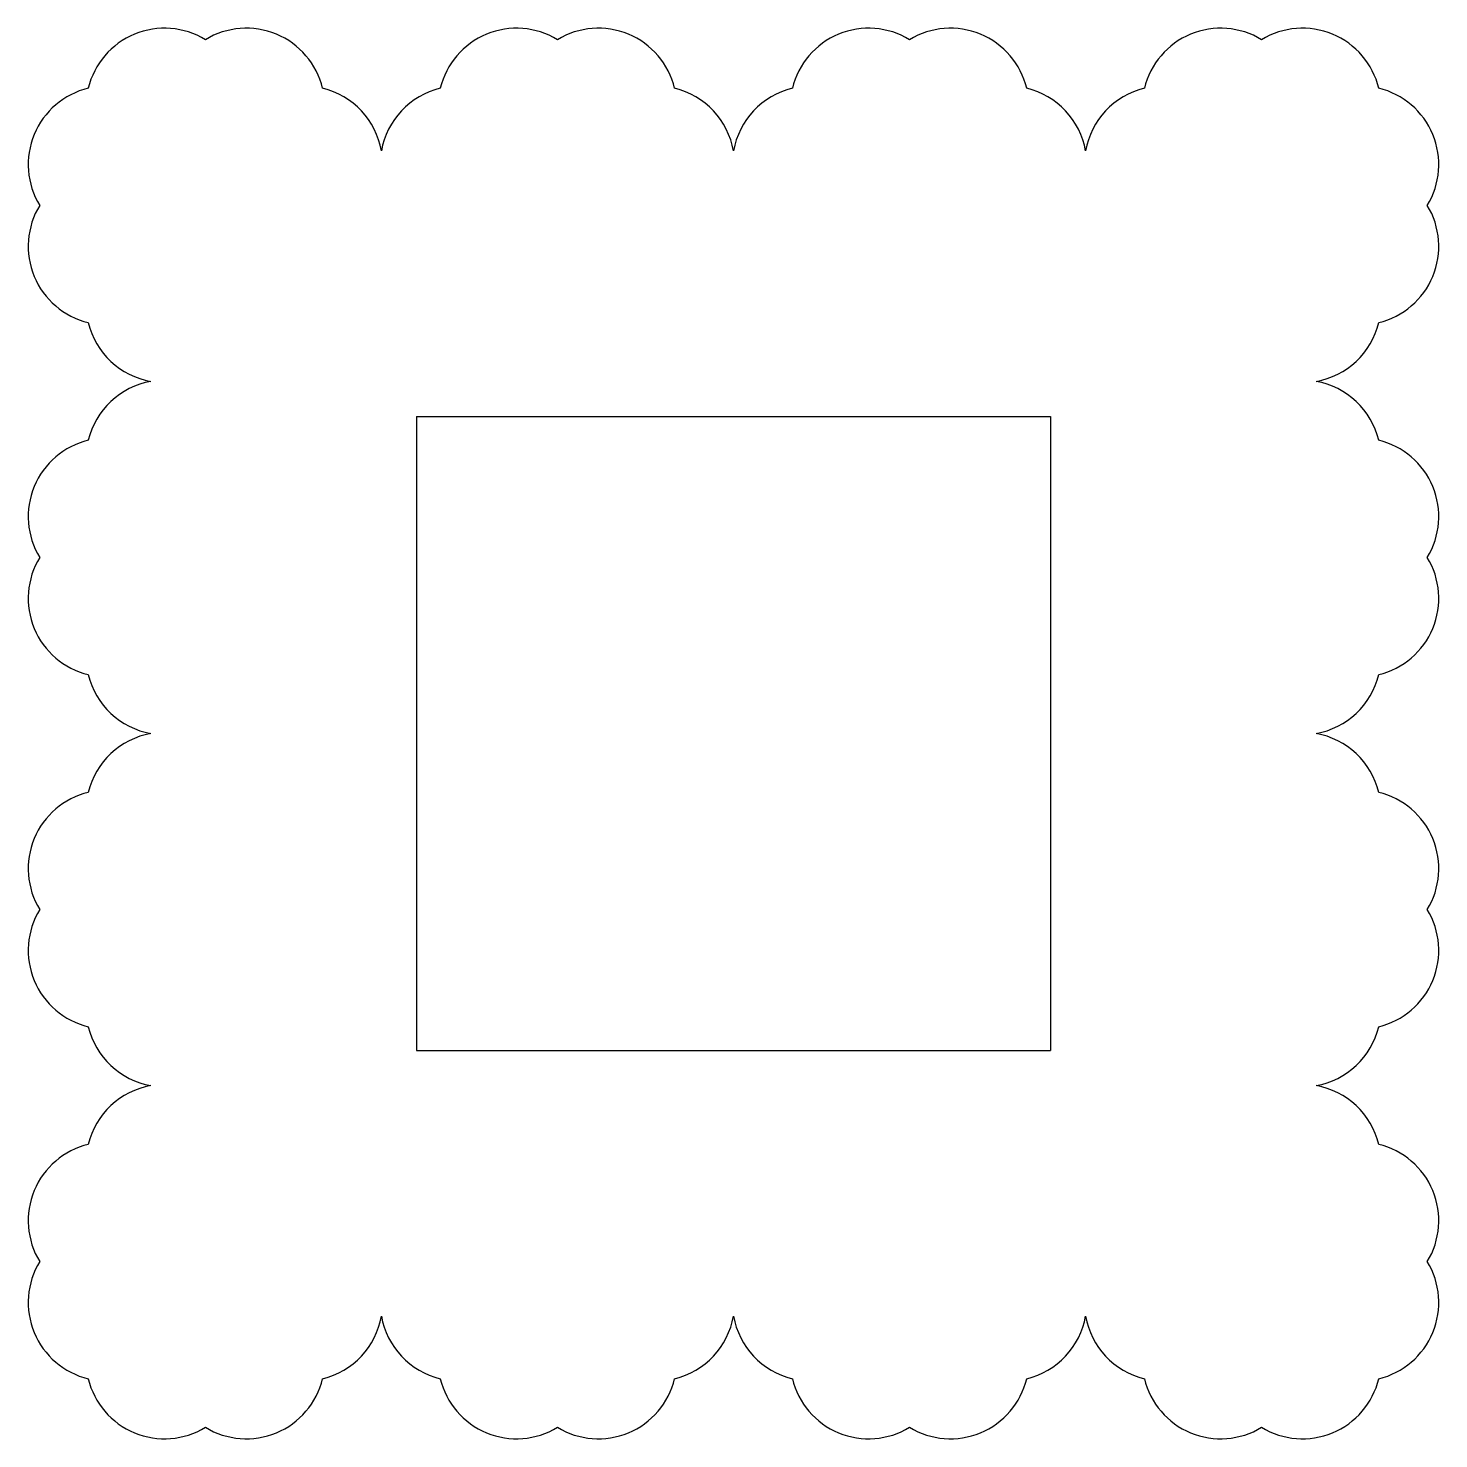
# Model space of a CAD drawing. Extents: x -356 to 210, y -55 to 208.
# Drawn here: x -57.4 to 28.7, y -55.1 to 31.1 of the extents above; entities that cross this region are included whole.
import ezdxf

# ---------------------------------------------------------------- set-up
doc = ezdxf.new("R2010")
doc.units = 0
doc.layers.get('0').update_dxf_attribs({"linetype": 'CONTINUOUS'})

msp = doc.modelspace()

# ---------------------------------------------------------------- linework, layer by layer
for p, q in [((-33.718951, 7.367172), (5.019153, 7.367172)), ((-33.718951, 7.367172), (-33.718951, -31.370932)), ((5.019153, 7.367172), (5.019153, -31.370932)), ((-33.718951, -31.370932), (5.019153, -31.370932))]:
    msp.add_line(p, q)
for centre, start, end in [((-49.105076, 26.286312), 58.586793, 166.413207), ((-44.108639, 26.286312), 13.586793, 121.413207), ((-27.600437, 26.286312), 58.586793, 166.413207), ((-22.604, 26.286312), 13.586793, 121.413207), ((-6.095798, 26.286312), 58.586793, 166.413207), ((-1.099361, 26.286312), 13.586793, 121.413207), ((15.408842, 26.286312), 58.586793, 166.413207), ((20.405279, 26.286312), 13.586793, 121.413207), ((-52.638091, 22.753297), 103.586793, 211.413207), ((-40.575625, 22.753297), 9.947651, 76.413207), ((-31.133452, 22.753297), 103.586793, 170.052349), ((-19.070985, 22.753297), 9.947651, 76.413207), ((-9.628812, 22.753297), 103.586793, 170.052349), ((2.433654, 22.753297), 9.947651, 76.413207), ((11.875827, 22.753297), 103.586793, 170.052349), ((23.938293, 22.753297), 328.586793, 76.413207), ((-52.638091, 17.75686), 148.586793, 256.413207), ((23.938293, 17.75686), 283.586793, 31.413207), ((-49.105076, 14.223846), 193.586793, 260.052349), ((20.405279, 14.223846), 279.947651, 346.413207), ((-49.105076, 4.781673), 99.947651, 166.413207), ((20.405279, 4.781673), 13.586793, 80.052349), ((-52.638091, 1.248658), 103.586793, 211.413207), ((23.938293, 1.248658), 328.586793, 76.413207), ((-52.638091, -3.747779), 148.586793, 256.413207), ((23.938293, -3.747779), 283.586793, 31.413207), ((-49.105076, -7.280794), 193.586793, 260.052349), ((20.405279, -7.280794), 279.947651, 346.413207), ((-49.105076, -16.722967), 99.947651, 166.413207), ((20.405279, -16.722967), 13.586793, 80.052349), ((-52.638091, -20.255981), 103.586793, 211.413207), ((23.938293, -20.255981), 328.586793, 76.413207), ((-52.638091, -25.252418), 148.586793, 256.413207), ((23.938293, -25.252418), 283.586793, 31.413207), ((-49.105076, -28.785433), 193.586793, 260.052349), ((20.405279, -28.785433), 279.947651, 346.413207), ((-49.105076, -38.227606), 99.947651, 166.413207), ((20.405279, -38.227606), 13.586793, 80.052349), ((-52.638091, -41.760621), 103.586793, 211.413207), ((23.938293, -41.760621), 328.586793, 76.413207), ((-52.638091, -46.757058), 148.586793, 256.413207), ((23.938293, -46.757058), 283.586793, 31.413207), ((-40.575625, -46.757058), 283.586793, 350.052349), ((-31.133452, -46.757058), 189.947651, 256.413207), ((-19.070985, -46.757058), 283.586793, 350.052349), ((-9.628812, -46.757058), 189.947651, 256.413207), ((2.433654, -46.757058), 283.586793, 350.052349), ((11.875827, -46.757058), 189.947651, 256.413207), ((-49.105076, -50.290072), 193.586793, 301.413207), ((-44.108639, -50.290072), 238.586793, 346.413207), ((-27.600437, -50.290072), 193.586793, 301.413207), ((-22.604, -50.290072), 238.586793, 346.413207), ((-6.095798, -50.290072), 193.586793, 301.413207), ((-1.099361, -50.290072), 238.586793, 346.413207), ((15.408842, -50.290072), 193.586793, 301.413207), ((20.405279, -50.290072), 238.586793, 346.413207)]:
    msp.add_arc(centre, 4.793147, start, end)

doc.saveas('drawing.dxf')
